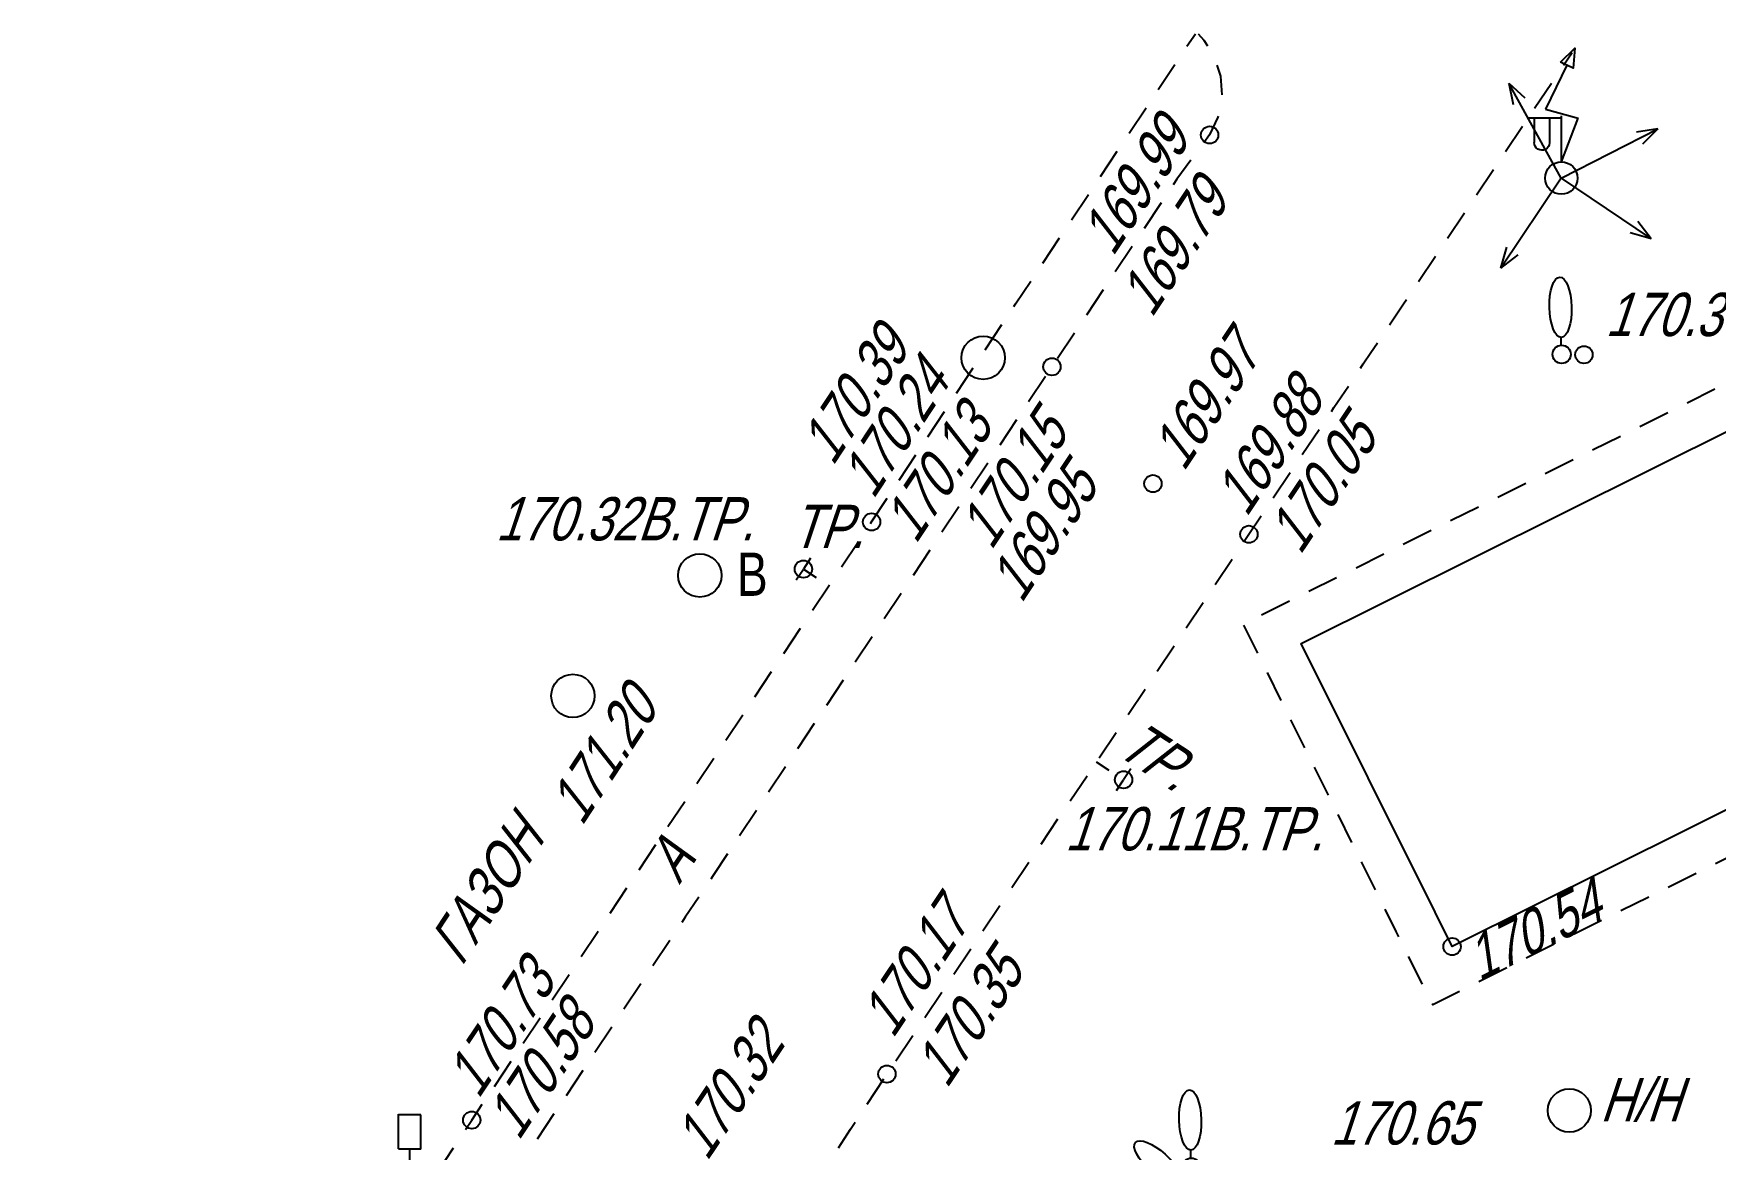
# Model space of a CAD drawing. Header units: metres. Extents: x -584 to -429, y 22748 to 22926.
# Drawn here: x -545.38 to -506.55, y 22900.48 to 22926.22 of the extents above; entities that cross this region are included whole.
import ezdxf
from ezdxf.enums import TextEntityAlignment as Align

# ---------------------------------------------------------------- set-up
doc = ezdxf.new("R2010")
doc.units = ezdxf.units.M
doc.header["$MEASUREMENT"] = 0
for name, color, linetype, lineweight in [('Вентиляторы', 7, 'Continuous', 25), ('Внутреннее заполнение', 7, 'Continuous', 25), ('Вышки', 7, 'Continuous', 25), ('Горизонтали', 7, 'Continuous', 25), ('Граница улицы', 7, 'Continuous', 25), ('Здания', 7, 'Continuous', 25), ('Колодцы', 7, 'Continuous', 25), ('Леса и газоны', 7, 'Continuous', 25), ('Отдельно стоящее дерево', 7, 'Continuous', 25), ('Светофоры', 7, 'Continuous', 25), ('Трубы под дорогами', 7, 'Continuous', 25), ('Фонари', 7, 'Continuous', 25), ('Части зданий', 7, 'Continuous', 25)]:
    doc.layers.add(name, color=color, linetype=linetype, lineweight=lineweight)
doc.styles.add('Style-RUSSIAN_1251', font='RUSSIAN_1251.shx')
doc.styles.add('Style-RUSSIAN_1251 I 0.32289', font='RUSSIAN_1251.shx', dxfattribs={"oblique": 18.5})

# ---------------------------------------------------------------- blocks, each defined once
blk = doc.blocks.new('DEREVO')
at = {"layer": 'Отдельно стоящее дерево', "color": 7, "linetype": 'Continuous', "lineweight": 25, "flags": 128}
blk.add_lwpolyline([(-0.007, 0.21), (-0.007, 0.393)], dxfattribs=at)
at = {"layer": 'Отдельно стоящее дерево', "color": 7, "linetype": 'Continuous', "lineweight": 25}
blk.add_arc((0, 0), 0.21, 0, 359.99999, dxfattribs=at)
blk.add_ellipse((-0.0255, 1.088), major_axis=(-0.0185, 0.695), ratio=0.3698286, dxfattribs=at)
blk = doc.blocks.new('KOLOD_30')
at = {"layer": 'Колодцы', "color": 7, "linetype": 'Continuous', "lineweight": 25}
blk.add_arc((0, 0), 0.5, 0, 360, dxfattribs=at)
blk = doc.blocks.new('PIKET_77')
at = {"layer": 'Горизонтали', "color": 7, "linetype": 'Continuous', "lineweight": 25}
blk.add_arc((0, 0), 0.2, 0, 360, dxfattribs=at)
blk = doc.blocks.new('STRFON_20')
at = {"layer": 'Фонари', "color": 7, "linetype": 'Continuous', "lineweight": 25, "flags": 128}
for points in [[(0, 0), (2.5, 0)], [(2.5, 0), (2.025, 0.157)], [(2.5, 0), (2.025, -0.156)]]:
    blk.add_lwpolyline(points, dxfattribs=at)
blk = doc.blocks.new('STRFON_21')
at = {"layer": 'Фонари', "color": 7, "linetype": 'Continuous', "lineweight": 25, "flags": 128}
for points in [[(0, 0), (2.5, 0)], [(2.5, 0), (2.024, 0.157)], [(2.5, 0), (2.025, -0.156)]]:
    blk.add_lwpolyline(points, dxfattribs=at)
blk = doc.blocks.new('RADFON')
at = {"layer": 'Вышки', "color": 7, "linetype": 'Continuous', "lineweight": 25}
for p, q in [((0.125, 2.607), (-0.365, 1.588)), ((-0.365, 1.588), (0.385, 1.382)), ((0.006, 1.386), (-0.784, 1.386)), ((-0.627, 1.386), (-0.627, 0.821)), ((-0.273, 1.386), (-0.273, 0.814)), ((0.004, 0.375), (0.007, 1.434)), ((0.004, 0.375), (0.385, 1.382))]:
    blk.add_line(p, q, dxfattribs=at)
at = {"layer": 'Вышки', "color": 7, "linetype": 'Continuous', "lineweight": 25, "flags": 128}
blk.add_lwpolyline([(-0.022, 2.678), (0.313, 2.996), (0.273, 2.536), (-0.022, 2.678)], dxfattribs=at)
at = {"layer": 'Вышки', "color": 7, "linetype": 'Continuous', "lineweight": 25, "extrusion": (0, 0, -1)}
blk.add_arc((0.45, 0.818), 0.177, 181.1328, 1.1328, dxfattribs=at)
at = {"layer": 'Вышки', "color": 7, "linetype": 'Continuous', "lineweight": 25}
blk.add_arc((0, 0), 0.375, 0, 360, dxfattribs=at)
blk = doc.blocks.new('STRFON_22')
at = {"layer": 'Фонари', "color": 7, "linetype": 'Continuous', "lineweight": 25, "flags": 128}
for points in [[(0, 0), (2.5, 0)], [(2.5, 0), (2.025, 0.157)], [(2.5, 0), (2.025, -0.156)]]:
    blk.add_lwpolyline(points, dxfattribs=at)
blk = doc.blocks.new('PIKET_80')
at = {"layer": 'Горизонтали', "color": 7, "linetype": 'Continuous', "lineweight": 25}
blk.add_arc((0, 0), 0.2, 0, 360, dxfattribs=at)
blk = doc.blocks.new('PIKET_81')
at = {"layer": 'Горизонтали', "color": 7, "linetype": 'Continuous', "lineweight": 25}
blk.add_arc((0, 0), 0.2, 0, 360, dxfattribs=at)
blk = doc.blocks.new('PIKET_82')
at = {"layer": 'Горизонтали', "color": 7, "linetype": 'Continuous', "lineweight": 25}
blk.add_arc((0, 0), 0.2, 0, 360, dxfattribs=at)
blk = doc.blocks.new('STRFON_23')
at = {"layer": 'Фонари', "color": 7, "linetype": 'Continuous', "lineweight": 25, "flags": 128}
for points in [[(0, 0), (2.5, 0)], [(2.5, 0), (2.025, 0.156)], [(2.5, 0), (2.025, -0.156)]]:
    blk.add_lwpolyline(points, dxfattribs=at)
blk = doc.blocks.new('PIKET_88')
at = {"layer": 'Горизонтали', "color": 7, "linetype": 'Continuous', "lineweight": 25}
blk.add_arc((0, 0), 0.2, 0, 360, dxfattribs=at)
blk = doc.blocks.new('PIKET_89')
at = {"layer": 'Горизонтали', "color": 7, "linetype": 'Continuous', "lineweight": 25}
blk.add_arc((0, 0), 0.2, 0, 360, dxfattribs=at)
blk = doc.blocks.new('PIKET_90')
at = {"layer": 'Горизонтали', "color": 7, "linetype": 'Continuous', "lineweight": 25}
blk.add_arc((0, 0), 0.2, 0, 360, dxfattribs=at)
blk = doc.blocks.new('DORZN1_4')
at = {"layer": 'Светофоры', "color": 7, "linetype": 'Continuous', "lineweight": 25}
for p, q in [((-0.27, 0.806), (-0.27, 1.603)), ((-0.27, 1.598), (0.252, 1.598)), ((0.252, 0.792), (0.252, 1.589)), ((-0.27, 0.801), (0.248, 0.801)), ((-0.004, 0.2), (-0.004, 0.801))]:
    blk.add_line(p, q, dxfattribs=at)
blk.add_arc((0, 0), 0.2, 0, 360, dxfattribs=at)
blk = doc.blocks.new('KOLOD_31')
at = {"layer": 'Колодцы', "color": 7, "linetype": 'Continuous', "lineweight": 25}
blk.add_arc((0, 0), 0.5, 0, 360, dxfattribs=at)
blk = doc.blocks.new('KOLOD_32')
at = {"layer": 'Колодцы', "color": 7, "linetype": 'Continuous', "lineweight": 25}
blk.add_arc((0, 0), 0.5, 0, 360, dxfattribs=at)
blk = doc.blocks.new('KOLOD_33')
at = {"layer": 'Вентиляторы', "color": 7, "linetype": 'Continuous', "lineweight": 25}
blk.add_arc((0, 0), 0.5, 0, 360, dxfattribs=at)
blk = doc.blocks.new('msdElementTypeLine')
at = {"layer": 'Внутреннее заполнение', "color": 7, "linetype": 'Continuous', "lineweight": 25}
blk.add_line((0, 0), (0.165, 0.251), dxfattribs=at)
blk = doc.blocks.new('DEREVO_188')
at = {"layer": 'Отдельно стоящее дерево', "color": 7, "linetype": 'Continuous', "lineweight": 25, "flags": 128}
blk.add_lwpolyline([(-0.007, 0.21), (-0.007, 0.393)], dxfattribs=at)
at = {"layer": 'Отдельно стоящее дерево', "color": 7, "linetype": 'Continuous', "lineweight": 25}
blk.add_arc((0, 0), 0.21, 0, 359.99999, dxfattribs=at)
blk.add_ellipse((-0.0255, 1.088), major_axis=(-0.0185, 0.695), ratio=0.3698286, dxfattribs=at)
blk = doc.blocks.new('DEREVO_189')
at = {"layer": 'Отдельно стоящее дерево', "color": 7, "linetype": 'Continuous', "lineweight": 25, "flags": 128}
blk.add_lwpolyline([(-0.007, 0.21), (-0.007, 0.393)], dxfattribs=at)
at = {"layer": 'Отдельно стоящее дерево', "color": 7, "linetype": 'Continuous', "lineweight": 25}
blk.add_arc((0, 0), 0.21, 0, 360, dxfattribs=at)
blk.add_ellipse((-0.025, 1.088), major_axis=(-0.019, 0.695), ratio=0.369829, dxfattribs=at)
blk = doc.blocks.new('PIKET_129')
at = {"layer": 'Горизонтали', "color": 7, "linetype": 'Continuous', "lineweight": 25}
blk.add_arc((0, 0), 0.2, 0, 360, dxfattribs=at)
blk = doc.blocks.new('PIKET_130')
at = {"layer": 'Горизонтали', "color": 7, "linetype": 'Continuous', "lineweight": 25}
blk.add_arc((0, 0), 0.2, 0, 360, dxfattribs=at)
blk = doc.blocks.new('msdElementTypeLineString_33')
at = {"layer": 'Граница улицы', "color": 7, "linetype": 'Continuous', "lineweight": 25}
for p, q in [((57.784, 177.049), (57.98, 177.341)), ((57.114, 176.051), (57.505, 176.634)), ((56.443, 175.052), (56.835, 175.635)), ((55.773, 174.053), (56.165, 174.636)), ((55.102, 173.054), (55.494, 173.638)), ((54.432, 172.055), (54.824, 172.639)), ((51.75, 168.06), (52.142, 168.643)), ((51.08, 167.061), (51.472, 167.644)), ((49.739, 165.063), (50.131, 165.647)), ((49.069, 164.064), (49.46, 164.648)), ((48.398, 163.065), (48.79, 163.649)), ((47.728, 162.066), (48.12, 162.65)), ((47.057, 161.067), (47.449, 161.651)), ((46.387, 160.069), (46.779, 160.652)), ((45.717, 159.07), (46.108, 159.653)), ((45.046, 158.071), (45.438, 158.654)), ((44.376, 157.072), (44.768, 157.656)), ((43.706, 156.073), (44.097, 156.657)), ((43.035, 155.074), (43.427, 155.658)), ((42.365, 154.075), (42.757, 154.659)), ((41.7, 153.072), (42.087, 153.659))]:
    blk.add_line(p, q, dxfattribs=at)
at = {"layer": 'Граница улицы', "color": 7, "linetype": 'Continuous', "lineweight": 25, "flags": 128}
for points in [[(53.762, 171.056), (54.088, 171.543), (54.153, 171.64)], [(53.091, 170.057), (53.155, 170.152), (53.33, 170.414), (53.483, 170.641)], [(52.421, 169.058), (52.481, 169.147), (52.813, 169.642)], [(50.409, 166.062), (50.516, 166.221), (50.801, 166.646)], [(41.039, 152.068), (41.32, 152.496), (41.425, 152.655)]]:
    blk.add_lwpolyline(points, dxfattribs=at)
blk = doc.blocks.new('msdElementTypeLineString_39')
at = {"layer": 'Граница улицы', "color": 7, "linetype": 'Continuous', "lineweight": 25}
for p, q in [((26.629, 36.727), (26.824, 37.019)), ((25.963, 35.727), (26.352, 36.311)), ((25.297, 34.727), (25.686, 35.311)), ((24.631, 33.727), (25.02, 34.311)), ((23.965, 32.727), (24.354, 33.311)), ((23.299, 31.727), (23.688, 32.311)), ((21.971, 29.724), (22.358, 30.31)), ((21.309, 28.722), (21.696, 29.307)), ((20.647, 27.719), (21.033, 28.304)), ((19.985, 26.716), (20.371, 27.302)), ((18.654, 24.715), (19.044, 25.298)), ((17.986, 23.716), (18.376, 24.299)), ((17.318, 22.718), (17.708, 23.301)), ((16.65, 21.719), (17.04, 22.302)), ((15.982, 20.72), (16.372, 21.303)), ((15.314, 19.721), (15.704, 20.304)), ((14.646, 18.723), (15.036, 19.306)), ((13.978, 17.724), (14.368, 18.307)), ((13.31, 16.725), (13.7, 17.308)), ((12.642, 15.726), (13.032, 16.31)), ((11.974, 14.728), (12.364, 15.311)), ((11.306, 13.729), (11.696, 14.312)), ((10.638, 12.73), (11.028, 13.313)), ((9.307, 10.73), (9.695, 11.314)), ((8.642, 9.729), (9.03, 10.313)), ((7.977, 8.728), (8.365, 9.312)), ((7.313, 7.727), (7.701, 8.311)), ((6.648, 6.726), (7.036, 7.31)), ((5.984, 5.725), (6.372, 6.309)), ((5.319, 4.724), (5.707, 5.308)), ((4.655, 3.723), (5.043, 4.307)), ((0, 4.269), (0.16, 3.957)), ((0.388, 3.512), (0.707, 2.887)), ((3.99, 2.722), (4.378, 3.306)), ((0.935, 2.442), (1.255, 1.818)), ((3.326, 1.72), (3.714, 2.305)), ((1.482, 1.372), (1.802, 0.748)), ((2.661, 0.719), (3.049, 1.304))]:
    blk.add_line(p, q, dxfattribs=at)
at = {"layer": 'Граница улицы', "color": 7, "linetype": 'Continuous', "lineweight": 25, "flags": 128}
for points in [[(22.633, 30.727), (22.671, 30.784), (23.022, 31.311)], [(19.322, 25.714), (19.348, 25.753), (19.709, 26.299)], [(9.971, 11.731), (10.117, 11.951), (10.36, 12.315)], [(2.03, 0.303), (2.184, 0.001), (2.385, 0.303)]]:
    blk.add_lwpolyline(points, dxfattribs=at)
blk = doc.blocks.new('msdElementTypeLineString_41')
at = {"layer": 'Части зданий', "color": 7, "linetype": 'Continuous', "lineweight": 25}
for p, q in [((22.259, 19.866), (22.581, 20.026)), ((21.167, 19.322), (21.811, 19.643)), ((20.075, 18.779), (20.719, 19.099)), ((18.983, 18.235), (19.627, 18.556)), ((17.891, 17.692), (18.536, 18.012)), ((16.799, 17.148), (17.444, 17.469)), ((15.707, 16.605), (16.352, 16.925)), ((14.615, 16.061), (15.26, 16.382)), ((13.524, 15.518), (14.168, 15.839)), ((12.432, 14.974), (13.076, 15.295)), ((11.34, 14.431), (11.984, 14.752)), ((10.248, 13.887), (10.892, 14.208)), ((9.156, 13.344), (9.8, 13.665)), ((8.064, 12.8), (8.708, 13.121)), ((6.972, 12.257), (7.616, 12.578)), ((5.88, 11.713), (6.524, 12.034)), ((4.788, 11.17), (5.432, 11.491)), ((3.696, 10.626), (4.341, 10.947)), ((26.511, 11.019), (26.188, 10.859)), ((25.741, 10.636), (25.097, 10.315)), ((2.604, 10.083), (3.249, 10.404)), ((1.512, 9.539), (2.157, 9.86)), ((24.649, 10.092), (24.005, 9.772)), ((23.557, 9.549), (22.913, 9.228)), ((0.421, 8.996), (1.065, 9.317)), ((22.465, 9.005), (21.821, 8.685)), ((0.335, 8.115), (0.014, 8.759)), ((21.373, 8.462), (20.729, 8.141)), ((20.281, 7.918), (19.637, 7.598)), ((0.878, 7.023), (0.557, 7.667)), ((19.189, 7.375), (18.545, 7.054)), ((18.097, 6.831), (17.453, 6.511)), ((1.422, 5.931), (1.101, 6.576)), ((17.005, 6.288), (16.361, 5.967)), ((1.965, 4.839), (1.644, 5.484)), ((15.914, 5.744), (15.269, 5.424)), ((14.822, 5.201), (14.177, 4.88)), ((2.509, 3.747), (2.188, 4.392)), ((13.73, 4.657), (13.085, 4.337)), ((12.638, 4.114), (11.994, 3.793)), ((11.546, 3.57), (10.902, 3.25)), ((3.052, 2.655), (2.731, 3.3)), ((10.454, 3.027), (9.81, 2.706)), ((9.362, 2.483), (8.718, 2.163)), ((8.27, 1.94), (7.626, 1.619)), ((7.178, 1.396), (6.534, 1.076)), ((4.139, 0.472), (3.818, 1.116)), ((6.086, 0.853), (5.442, 0.532))]:
    blk.add_line(p, q, dxfattribs=at)
at = {"layer": 'Части зданий', "color": 7, "linetype": 'Continuous', "lineweight": 25, "flags": 128}
for points in [[(3.596, 1.564), (3.533, 1.69), (3.275, 2.208)], [(4.994, 0.309), (4.374, 0), (4.362, 0.024)]]:
    blk.add_lwpolyline(points, dxfattribs=at)
blk = doc.blocks.new('msdElementTypeLineString_58')
at = {"layer": 'Граница улицы', "color": 7, "linetype": 'Continuous', "lineweight": 25}
for p, q in [((54.774, 73.71), (54.384, 73.125)), ((54.107, 72.709), (53.717, 72.124)), ((53.44, 71.708), (53.05, 71.123)), ((52.773, 70.707), (52.383, 70.123)), ((52.105, 69.706), (51.716, 69.121)), ((51.438, 68.705), (51.048, 68.12)), ((50.771, 67.704), (50.381, 67.119)), ((50.104, 66.703), (49.714, 66.118)), ((49.437, 65.702), (49.047, 65.117)), ((48.77, 64.701), (48.38, 64.116)), ((48.103, 63.7), (47.713, 63.115)), ((47.436, 62.699), (47.046, 62.114)), ((46.768, 61.698), (46.379, 61.113)), ((46.101, 60.697), (45.711, 60.112)), ((45.434, 59.696), (45.044, 59.111)), ((43.432, 56.693), (43.042, 56.109)), ((42.764, 55.693), (42.373, 55.109)), ((42.095, 54.693), (41.704, 54.109)), ((41.426, 53.693), (41.035, 53.109)), ((40.757, 52.694), (40.366, 52.109))]:
    blk.add_line(p, q, dxfattribs=at)
at = {"layer": 'Граница улицы', "color": 7, "linetype": 'Continuous', "lineweight": 25, "flags": 128}
for points in [[(55.628, 77.614), (55.762, 77.469), (55.843, 77.339)], [(56.064, 76.894), (56.147, 76.64), (56.175, 76.205)], [(56.092, 75.713), (56.088, 75.694), (55.895, 75.279), (55.761, 75.098)], [(55.463, 74.696), (55.14, 74.259), (55.052, 74.126)], [(44.767, 58.695), (44.433, 58.193), (44.377, 58.11)], [(44.1, 57.694), (43.789, 57.228), (43.71, 57.109)]]:
    blk.add_lwpolyline(points, dxfattribs=at)
blk = doc.blocks.new('msdElementTypeLine_6')
at = {"layer": 'Трубы под дорогами', "color": 7, "linetype": 'Continuous', "lineweight": 25}
blk.add_line((0.001, 0.414), (0.293, 0.222), dxfattribs=at)
blk = doc.blocks.new('msdElementTypeLine_7')
at = {"layer": 'Трубы под дорогами', "color": 7, "linetype": 'Continuous', "lineweight": 25}
blk.add_line((0, 0.377), (0.292, 0.185), dxfattribs=at)
blk = doc.blocks.new('PIKET_205')
at = {"layer": 'Горизонтали', "color": 7, "linetype": 'Continuous', "lineweight": 25}
blk.add_arc((0, 0), 0.2, 0, 360, dxfattribs=at)
blk = doc.blocks.new('PIKET_206')
at = {"layer": 'Горизонтали', "color": 7, "linetype": 'Continuous', "lineweight": 25}
blk.add_arc((0, 0), 0.2, 0, 360, dxfattribs=at)

msp = doc.modelspace()

# ---------------------------------------------------------------- linework, layer by layer
at = {"layer": 'Внутреннее заполнение', "color": 7, "linetype": 'Continuous', "lineweight": 25}
for p, q in [((-527.441, 22914.117), (-527.606, 22913.866)), ((-527.771, 22913.615), (-527.606, 22913.866)), ((-520.048, 22909.256), (-520.213, 22909.005))]:
    msp.add_line(p, q, dxfattribs=at)
at = {"layer": 'Здания', "color": 7, "linetype": 'Continuous', "lineweight": 25, "flags": 128}
msp.add_lwpolyline([(-497.322, 22912.773), (-500, 22911.441), (-512.564, 22905.187), (-512.628, 22905.155), (-513.023, 22905.95), (-516.11, 22912.151), (-500, 22920.17), (-499.684, 22920.327), (-499.213, 22920.561), (-495.286, 22922.516), (-491.804, 22915.52), (-496.374, 22913.245), (-497.322, 22912.773)], dxfattribs=at)

# ---------------------------------------------------------------- block references
at = {"layer": 'Вентиляторы', "color": 7, "linetype": 'Continuous', "lineweight": 25}
msp.add_blockref('KOLOD_33', (-529.998, 22913.72), dxfattribs=at)
at = {"layer": 'Внутреннее заполнение', "color": 7, "linetype": 'Continuous', "lineweight": 25}
msp.add_blockref('msdElementTypeLine', (-520.378, 22908.754), dxfattribs=at)
at = {"layer": 'Вышки', "color": 7, "linetype": 'Continuous', "lineweight": 25}
msp.add_blockref('RADFON', (-510.107, 22922.888), dxfattribs=at)
at = {"layer": 'Горизонтали', "color": 7, "linetype": 'Continuous', "lineweight": 25}
for name, p in [('PIKET_88', (-518.227, 22923.882)), ('PIKET_89', (-521.867, 22918.534)), ('PIKET_77', (-509.584, 22918.813)), ('PIKET_82', (-519.535, 22915.837)), ('PIKET_129', (-526.031, 22914.954)), ('PIKET_206', (-527.606, 22913.866)), ('PIKET_205', (-520.213, 22909.005)), ('PIKET_80', (-512.628, 22905.155)), ('PIKET_81', (-525.678, 22902.215)), ('PIKET_130', (-535.262, 22901.152))]:
    msp.add_blockref(name, p, dxfattribs=at)
at = {"layer": 'Горизонтали', "color": 7, "linetype": 'Continuous', "lineweight": 25, "xscale": 1.00000021438, "yscale": 1.00000021438, "zscale": 1.00000021438, "rotation": 56.33775583544851}
msp.add_blockref('PIKET_90', (-517.321, 22914.668), dxfattribs=at)
at = {"layer": 'Граница улицы', "color": 7, "linetype": 'Continuous', "lineweight": 25}
for name, p in [('msdElementTypeLineString_58', (-574.122, 22848.603)), ('msdElementTypeLineString_39', (-545.379, 22889.201)), ('msdElementTypeLineString_33', (-567.837, 22748.447))]:
    msp.add_blockref(name, p, dxfattribs=at)
at = {"layer": 'Колодцы', "color": 7, "linetype": 'Continuous', "lineweight": 25}
for name, p in [('KOLOD_32', (-523.455, 22918.742)), ('KOLOD_31', (-532.927, 22910.94)), ('KOLOD_30', (-509.922, 22901.375))]:
    msp.add_blockref(name, p, dxfattribs=at)
at = {"layer": 'Отдельно стоящее дерево', "color": 7, "linetype": 'Continuous', "lineweight": 25}
for name, p in [('DEREVO', (-510.1, 22918.82)), ('DEREVO_188', (-518.651, 22900.067))]:
    msp.add_blockref(name, p, dxfattribs=at)
at = {"layer": 'Отдельно стоящее дерево', "color": 7, "linetype": 'Continuous', "lineweight": 25, "rotation": 46.67216781286872}
msp.add_blockref('DEREVO_189', (-518.614, 22899.446), dxfattribs=at)
at = {"layer": 'Светофоры', "color": 7, "linetype": 'Continuous', "lineweight": 25}
msp.add_blockref('DORZN1_4', (-536.688, 22899.686), dxfattribs=at)
at = {"layer": 'Трубы под дорогами', "color": 7, "linetype": 'Continuous', "lineweight": 25}
for name, p in [('msdElementTypeLine_7', (-527.606, 22913.489)), ('msdElementTypeLine_6', (-520.844, 22909.005))]:
    msp.add_blockref(name, p, dxfattribs=at)
at = {"layer": 'Фонари', "color": 7, "linetype": 'Continuous', "lineweight": 25}
for name, xscale, yscale, zscale, rotation in [('STRFON_23', 1.00000033046589, 1.00000033046589, 1.00000033046589, 118.9134225421827), ('STRFON_22', 0.9999996245177575, 0.9999996245177575, 0.9999996245177575, 26.98577284182312), ('STRFON_20', 1.000001005806424, 1.000001005806424, 1.000001005806424, 236.1327064061358), ('STRFON_21', 1.000000011991316, 1.000000011991316, 1.000000011991316, 325.9918120887846)]:
    msp.add_blockref(name, (-510.107, 22922.888), dxfattribs=dict(at, xscale=xscale, yscale=yscale, zscale=zscale, rotation=rotation))
at = {"layer": 'Части зданий', "color": 7, "linetype": 'Continuous', "lineweight": 25}
msp.add_blockref('msdElementTypeLineString_41', (-517.451, 22903.814), dxfattribs=at)

# ---------------------------------------------------------------- texts
at = {"layer": 'Вентиляторы', "color": 7, "linetype": 'Continuous', "lineweight": 25, "style": 'Style-RUSSIAN_1251', "width": 0.8}
msp.add_text('В', height=1, dxfattribs=at).set_placement((-529.143, 22913.248))
at = {"layer": 'Горизонтали', "color": 7, "linetype": 'Continuous', "lineweight": 25, "style": 'Style-RUSSIAN_1251 I 0.32289', "oblique": 18.5}
for s, rotation, width, p in [('169.99', 56.3179, 0.799996, (-520.462, 22921.058)), ('170.39', 56.5583, 0.8, (-526.926, 22916.224)), ('169.97', 56.1327, 0.799996, (-518.826, 22916.094)), ('170.24', 56.5583, 0.8, (-525.993, 22915.456)), ('169.88', 56.1327, 0.799996, (-517.375, 22915.045)), ('170.15', 56.3378, 0.799996, (-523.268, 22914.277)), ('170.05', 56.1327, 0.799996, (-516.136, 22914.17)), ('170.54', 26.4614, 0.799996, (-512.008, 22904.34)), ('170.17', 56.1327, 0.799996, (-525.541, 22903.013)), ('170.73', 56.2242, 0.8, (-535.11, 22901.62)), ('170.58', 56.2242, 0.8, (-534.18, 22900.654)), ('170.32', 56.1327, 0.799996, (-529.831, 22900.182))]:
    msp.add_text(s, height=1, rotation=rotation, dxfattribs=dict(at, width=width)).set_placement(p)
at = {"layer": 'Горизонтали', "color": 7, "linetype": 'Continuous', "lineweight": 25, "style": 'Style-RUSSIAN_1251 I 0.32289', "oblique": 18.5, "width": 0.799996}
for s, rotation, p in [('169.79', 56.3179, (-520.396, 22920.195)), ('169.95', 56.3378, (-523.404, 22913.609)), ('170.35', 56.1327, (-525.125, 22902.416))]:
    msp.add_text(s, height=1, rotation=rotation, dxfattribs=at).set_placement(p, align=Align.TOP_LEFT)
for s, p in [('170.35', (-509.094, 22919.741)), ('170.65', (-515.435, 22901.088))]:
    msp.add_text(s, height=1, dxfattribs=at).set_placement(p, align=Align.MIDDLE_LEFT)
at = {"layer": 'Горизонтали', "color": 7, "linetype": 'Continuous', "lineweight": 25, "style": 'Style-RUSSIAN_1251 I 0.32289', "oblique": 18.5, "width": 0.8}
for s, p in [('170.32В.ТР.', (-534.712, 22914.526)), ('170.11В.ТР.', (-521.571, 22907.374))]:
    msp.add_text(s, height=1, dxfattribs=at).set_placement(p)
at = {"layer": 'Граница улицы', "color": 7, "linetype": 'Continuous', "lineweight": 25, "style": 'Style-RUSSIAN_1251 I 0.32289', "oblique": 18.5, "width": 0.799996}
msp.add_text('А', height=1, rotation=56.3179, dxfattribs=at).set_placement((-530.469, 22906.571))
at = {"layer": 'Колодцы', "color": 7, "linetype": 'Continuous', "lineweight": 25, "style": 'Style-RUSSIAN_1251 I 0.32289', "oblique": 18.5, "width": 0.8}
for s, rotation, p in [('170.13', 56.3197, (-525.011, 22914.423)), ('171.20', 56.7786, (-532.719, 22907.915))]:
    msp.add_text(s, height=1, rotation=rotation, dxfattribs=at).set_placement(p)
at = {"layer": 'Колодцы', "color": 7, "linetype": 'Continuous', "lineweight": 25, "style": 'Style-RUSSIAN_1251 I 0.32289', "oblique": 18.5, "width": 0.799996}
msp.add_text('Н/Н', height=1, dxfattribs=at).set_placement((-509.217, 22901.12))
at = {"layer": 'Леса и газоны', "color": 7, "linetype": 'Continuous', "lineweight": 25, "style": 'Style-RUSSIAN_1251 I 0.32289', "oblique": 18.5, "width": 0.8}
msp.add_text('ГАЗОН', height=1, rotation=56.7786, dxfattribs=at).set_placement((-535.494, 22904.677))
at = {"layer": 'Трубы под дорогами', "color": 7, "linetype": 'Continuous', "lineweight": 25, "style": 'Style-RUSSIAN_1251 I 0.32289', "oblique": 18.5, "width": 0.8}
msp.add_text('ТР.', height=1, dxfattribs=at).set_placement((-527.884, 22914.349))
msp.add_text('ТР.', height=1, rotation=326.6745, dxfattribs=at).set_placement((-520.418, 22909.612))

doc.saveas('drawing.dxf')
